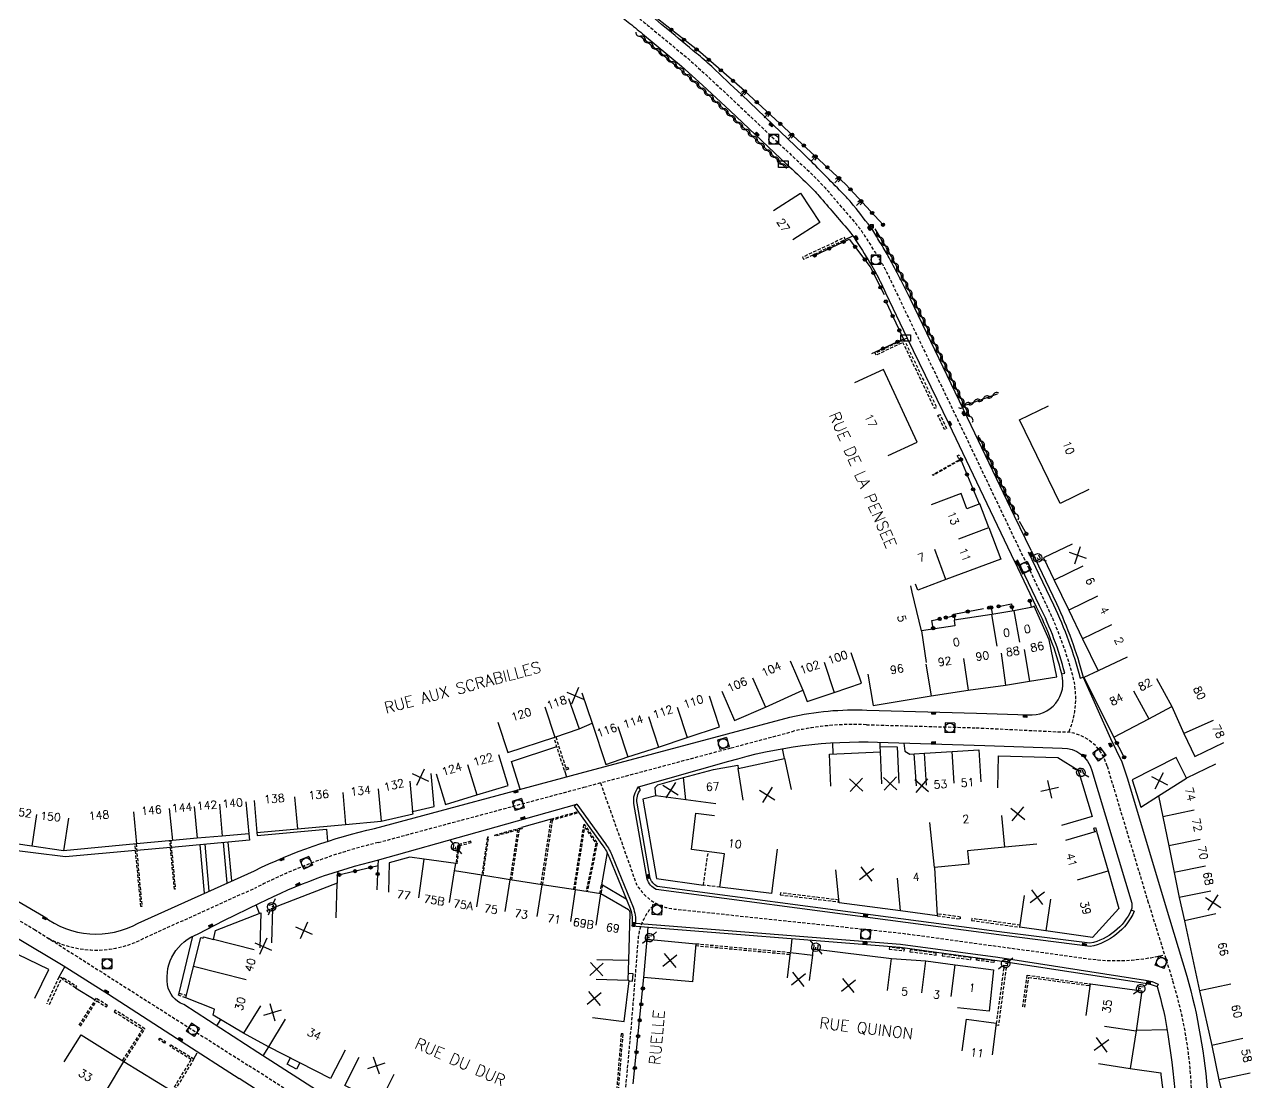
# Model space of a CAD drawing. Header units: millimetres. Extents: x 157000 to 158001, y 120999 to 122000.
# Drawn here: x 157153.2 to 157346.7, y 121385.8 to 121550.9 of the extents above; entities that cross this region are included whole.
import ezdxf
from ezdxf.enums import TextEntityAlignment as Align

# ---------------------------------------------------------------- set-up
doc = ezdxf.new("R2010")
doc.units = ezdxf.units.MM
doc.linetypes.add('DASHED', pattern=[0.75, 0.5, -0.25])
doc.layers.get('0').update_dxf_attribs({"linetype": 'CONTINUOUS'})
for name, color, linetype in [('W0001', 6, 'DASHED'), ('W0008', 7, 'CONTINUOUS'), ('W0017', 7, 'CONTINUOUS'), ('W0100', 7, 'CONTINUOUS'), ('W0112', 1, 'DASHED'), ('W0211', 2, 'CONTINUOUS'), ('W0310', 3, 'CONTINUOUS'), ('W0322', 7, 'CONTINUOUS'), ('W0330', 7, 'CONTINUOUS'), ('W0334', 7, 'CONTINUOUS'), ('W0400', 7, 'CONTINUOUS'), ('W0420', 7, 'CONTINUOUS'), ('W0471', 7, 'CONTINUOUS'), ('W0989', 7, 'CONTINUOUS'), ('W0991', 7, 'CONTINUOUS'), ('W1102', 7, 'CONTINUOUS'), ('W1471', 7, 'CONTINUOUS')]:
    doc.layers.add(name, color=color, linetype=linetype)
doc.styles.get("Standard").update_dxf_attribs({"font": 'romans.shx', "width": 0.85})

# ---------------------------------------------------------------- blocks, each defined once
blk = doc.blocks.new('t991o')
at = {"color": 0, "linetype": 'Continuous'}
for p, q in [((-1, 1), (1, -1)), ((-1, -1), (1, 1))]:
    blk.add_line(p, q, dxfattribs=at)
blk = doc.blocks.new('t322o')
at = {"color": 0, "linetype": 'Continuous'}
for radius in [0.25, 0.15]:
    blk.add_circle((0, 0), radius, dxfattribs=at)
blk = doc.blocks.new('T420')
for p, q in [((0.75, 0.75), (-0.75, 0.75)), ((-0.75, 0.75), (-0.75, -0.75)), ((0.75, 0.75), (0.75, -0.75)), ((0.75, -0.75), (-0.75, -0.75))]:
    blk.add_line(p, q)
blk.add_ellipse((0, 0), major_axis=(-0.53, 0.53), ratio=1, start_param=3.926991, end_param=10.210176)
blk = doc.blocks.new('T400')
for p, q in [((-0.15, 0.3), (0.15, 0.3)), ((-0.15, -0.25), (-0.15, 0.3)), ((-0.15, 0.15), (0.15, 0.15)), ((-0.15, 0), (0.15, 0)), ((0.15, 0.3), (0.15, -0.25)), ((-0.15, -0.15), (0.15, -0.15)), ((-0.15, -0.25), (-0.15, -0.3)), ((-0.15, -0.3), (0.15, -0.3)), ((0.15, -0.3), (0.15, -0.25))]:
    blk.add_line(p, q)
blk = doc.blocks.new('T471')
for p, q in [((-0.333334, 0.333334), (-0.333334, -0.333334)), ((-0.333334, 0.333334), (0.333334, 0.333334)), ((-0.333334, 0), (0, 0)), ((0.500001, 0.500001), (1.000002, 1.000002)), ((-0.500001, -0.500001), (-1.000002, -1.000002)), ((-0.333334, -0.333334), (0.333334, -0.333334))]:
    blk.add_line(p, q)
blk.add_ellipse((0, 0), major_axis=(0.471405, 0.471405), ratio=1, start_param=5.4977871438, end_param=11.780972451)
blk = doc.blocks.new('t330o')
at = {"color": 0, "linetype": 'Continuous'}
for p, q in [((0.25, -0.25), (-0.25, 0.25)), ((-0.25, -0.25), (0.25, 0.25)), ((-0.25, 0.25), (-0.25, -0.25)), ((0.25, 0.25), (-0.25, 0.25)), ((0.25, -0.25), (0.25, 0.25)), ((-0.25, -0.25), (0.25, -0.25)), ((-0.25, -0.25), (-0.25, -0.25))]:
    blk.add_line(p, q, dxfattribs=at)
blk = doc.blocks.new('t211o')
at = {"color": 0, "linetype": 'Continuous'}
for p, q in [((-0.29, 0.5), (-0.29, 0)), ((0, 1), (0, 0)), ((0.29, 0.5), (0.29, 0))]:
    blk.add_line(p, q, dxfattribs=at)
blk = doc.blocks.new('t310o')
at = {"color": 0, "linetype": 'Continuous'}
for centre, start, end in [((-0.5, 0.38), 216.8699, 323.1304), ((0.5, -0.37), 36.8699, 143.1303)]:
    blk.add_arc(centre, 0.625, start, end, dxfattribs=at)
blk = doc.blocks.new('T1471')
at = {"color": 0, "linetype": 'Continuous', "flags": 128}
blk.add_lwpolyline([(-0.75, -0.5), (-0.75, 0.5), (0.75, 0.5), (0.75, -0.5), (-0.75, -0.5)], dxfattribs=at)

msp = doc.modelspace()

# ---------------------------------------------------------------- linework, layer by layer
at = {"layer": 'W0001', "flags": 128}
for points in [[(157225.96, 121568.31), (157235.23, 121561.97, -0.005991), (157239.8, 121558.94, -0.009899), (157242.55, 121556.98, -0.000237), (157245.79, 121554.58, -0.000478), (157247.39, 121553.39, -0.008247), (157248.44, 121552.58, -0.00359), (157250.74, 121550.72), (157256.85, 121545.67), (157260.17, 121542.66), (157264.49, 121538.62), (157273.31, 121530.27, -0.010703), (157276.7, 121527.1, -0.02), (157278.48, 121525.21, -0.003194), (157283.1, 121519.83, -0.020569), (157283.85, 121518.87, -0.014087), (157284.48, 121517.93, -0.003274), (157286.88, 121514.1, -0.020148), (157287.74, 121512.56, -0.010709), (157289.1, 121509.75), (157292.49, 121502.65), (157298.97, 121489.26), (157309.23, 121467.77)], [(157309.26, 121467.79), (157312.85, 121460.27, -0.045818), (157316.9, 121449.3, -0.167946), (157316.28, 121440.43)], [(157243.17, 121432.54), (157248.82, 121416.64, 0.236923), (157254.75, 121412.83), (157290.27, 121409.06), (157319.36, 121405.07, 0.094671), (157331.29, 121405.69, -7.907916)], [(157245.03, 121360.35), (157247.2, 121385.6), (157248.06, 121395.14), (157249.1, 121408.16, -0.187739), (157251.8, 121413.75, -0.267474)]]:
    msp.add_lwpolyline(points, format="xyb", dxfattribs=at)
at = {"layer": 'W0001'}
for points in [[(157000, 121450.74, 0.011147), (157003.78, 121453.68), (157008.44, 121457.56), (157017.23, 121465.67), (157024.13, 121471.96, -0.089606), (157032.48, 121476.56, -0.124245), (157046.73, 121477.19, -0.097939), (157054.94, 121473.63), (157065.36, 121465.13), (157070.83, 121460.86), (157078.72, 121454.93), (157097.52, 121443.27), (157131.88, 121423.06), (157143.46, 121416.25), (157154.76, 121409.65), (157188.19, 121388.4)], [(157189.5, 121416.25, -0.057679), (157208.44, 121423.22), (157240.59, 121431.86), (157263.59, 121438.01), (157273.31, 121440.59, -0.0676), (157284.72, 121441.62), (157301.85, 121441.14), (157315.33, 121440.48, -0.345454), (157322.32, 121435.13), (157328.64, 121414.18), (157332.53, 121401.73, -0.070403), (157335.55, 121383.35), (157336.32, 121370.28), (157337.79, 121343.16), (157338.74, 121326.08), (157339.91, 121306.82, -0.059149), (157339.5, 121302.27, -0.081468), (157336.71, 121295.08), (157326.72, 121279.65), (157321.67, 121272.02)], [(157156.94, 121408.26, 0.252089), (157172.09, 121408.39), (157189.5, 121416.25)], [(157285.29, 121285.4), (157257.16, 121352.07, 0.221223), (157252.44, 121357.1), (157209.89, 121375.79, -0.03646), (157198.77, 121381.6), (157188.19, 121388.4)]]:
    msp.add_lwpolyline(points, format="xyb", dxfattribs=at)
at = {"layer": 'W0008', "flags": 128}
for points in [[(157222.77, 121569.39), (157222.37, 121568.89), (157234.38, 121560.69, -0.006012), (157238.93, 121557.67, -0.009899), (157241.63, 121555.75, -0.000237), (157244.87, 121553.34, -0.000478), (157246.47, 121552.15, -0.008247), (157247.48, 121551.37, -0.003588), (157249.76, 121549.53), (157255.84, 121544.5), (157259.12, 121541.53), (157263.44, 121537.5), (157272.27, 121529.14, -0.01075), (157275.62, 121526, -0.02), (157277.31, 121524.2, -0.003194), (157281.92, 121518.84, -0.020569), (157282.6, 121517.97, -0.014087), (157283.18, 121517.1, -0.003274), (157285.57, 121513.29, -0.020148), (157286.37, 121511.86, -0.010755), (157287.71, 121509.09), (157291.1, 121501.98), (157297.59, 121488.59), (157307.84, 121467.11)], [(157310.43, 121468.85), (157307.85, 121474.21), (157300.49, 121489.57), (157291.59, 121508.11), (157291.19, 121508.94, 0.009225), (157289.96, 121511.39, 0.007047), (157288.26, 121514.54, 0.0056), (157287, 121516.72, 0.0056), (157285.7, 121518.87, 0.010809), (157282.71, 121522.72, 0.023168), (157281.2, 121524.42, 0.00112), (157275.78, 121529.92, 0.00727), (157274.93, 121530.75, 0.005309), (157274.82, 121530.86, -0.006226), (157274.72, 121530.95), (157270.16, 121535.33), (157265.18, 121540.03, 0.006349), (157260.55, 121544.41, 0.012879), (157258.18, 121546.48, 0.000705), (157253.7, 121550.19, 0.000815), (157249.81, 121553.39, 0.011211)]]:
    msp.add_lwpolyline(points, format="xyb", dxfattribs=at)
at = {"layer": 'W0008'}
for points in [[(157000, 121454.03), (157000.32, 121454.23), (157002.23, 121455.64), (157006.79, 121459.44), (157015.54, 121467.51), (157022.5, 121473.85, -0.090581), (157031.73, 121478.94, -0.124689), (157047.24, 121479.64, -0.09909), (157056.44, 121475.63), (157066.92, 121467.08), (157072.35, 121462.85), (157080.14, 121457), (157098.81, 121445.41), (157133.15, 121425.22), (157144.72, 121418.4), (157156.15, 121411.73, 0.300278), (157170.96, 121410.63), (157189.11, 121418.82)], [(157000, 121447.98), (157010.24, 121455.9), (157013.68, 121458.92), (157025.5, 121469.7, -0.164663), (157036.42, 121474.84, -0.045683), (157044.23, 121475.02, -0.125086), (157052.59, 121472.28), (157063.96, 121463.06), (157070.22, 121458.17), (157077.48, 121452.74), (157096.47, 121440.97), (157123, 121425.36), (157142.66, 121413.8), (157151.87, 121408.43), (157159.25, 121404.02), (157166.3, 121399.52), (157177.81, 121392.09), (157186.72, 121386.36)], [(157189.11, 121418.82, -0.057547), (157207.89, 121425.42), (157240.01, 121434.05), (157263.01, 121440.2), (157272.76, 121442.8, -0.06772), (157284.8, 121443.89), (157301.92, 121443.41), (157310, 121443.15, 0.521502), (157315.24, 121449.55), (157315.7, 121449.69, 0.055454), (157311.76, 121460.19), (157308.34, 121467.35)], [(157309.98, 121468.64), (157313.94, 121460.35, -0.047448), (157318.11, 121448.91), (157318.57, 121449.04), (157322.86, 121439.45), (157324.62, 121435.83), (157325.52, 121433.17), (157331.4, 121413.55), (157334.79, 121402.37, -0.049536), (157338.04, 121383.58), (157339.13, 121365.49), (157340.34, 121342.39), (157340.09, 121342.3)], [(157189.89, 121413.74, -0.058662), (157208.34, 121420.45), (157239.5, 121429.21), (157243.98, 121423, -0.051037), (157245.01, 121421.13), (157248.26, 121413.11, -0.108924), (157248.64, 121410.64), (157290.04, 121407.36), (157305.23, 121405.3), (157328.33, 121401.73), (157329.35, 121401.53), (157330.28, 121401.09), (157330.13, 121400.72, -0.036311), (157331.82, 121393.23, -0.031667), (157333.82, 121370.14), (157335.3, 121343.02), (157336.24, 121325.94), (157337.41, 121306.71, -0.05858), (157337.05, 121302.79, -0.080864), (157334.58, 121296.39), (157324.63, 121281.02), (157319.63, 121273.39)], [(157189.67, 121390.43), (157178.07, 121397.92, -0.275013), (157175.55, 121400.99, -0.360384), (157180.34, 121408.95), (157184.34, 121411.04), (157189.89, 121413.74)], [(157287.42, 121286.27), (157274.82, 121316.3), (157259.51, 121352.95, 0.217631), (157253.41, 121359.4), (157210.89, 121378.08, -0.036415), (157200.1, 121383.71), (157189.67, 121390.43)], [(157283.17, 121284.51), (157270.4, 121314.41), (157265.71, 121325.42, -0.033383), (157258.56, 121345.99), (157258.08, 121345.84), (157256.28, 121350.14, 0.115388), (157250.97, 121355.04), (157209.42, 121373.27, -0.039853), (157196.02, 121380.4), (157186.72, 121386.36)]]:
    msp.add_lwpolyline(points, format="xyb", dxfattribs=at)
msp.add_lwpolyline([(157326.57, 121412.48, -0.242786), (157319.66, 121406.97), (157306.2, 121408.69), (157288.06, 121411.08), (157251.87, 121415.89, -0.199707), (157250.45, 121417.51), (157248.4, 121429.29, -0.214167), (157249.13, 121431.9), (157263.23, 121435.9, -0.08326), (157286.47, 121438.88), (157303.21, 121438.38), (157315.31, 121437.98, -0.351254), (157319.91, 121434.46), (157326.16, 121413.75, -0.105291), (157326.1, 121412.7)], format="xyb", close=True, dxfattribs=at)
at = {"layer": 'W0017'}
for p, q in [((157281.41, 121517.4), (157282.6, 121517.97)), ((157291.1, 121501.98), (157290.58, 121501.81))]:
    msp.add_line(p, q, dxfattribs=at)
at = {"layer": 'W0100', "flags": 128}
for points in [[(157270.23, 121521.93), (157274.43, 121524.66), (157277.42, 121520.05), (157273.22, 121517.33)], [(157288.13, 121483.65), (157292.67, 121485.76), (157287.41, 121497.1), (157282.87, 121495)], [(157319.47, 121478.36), (157314.97, 121476.18), (157308.65, 121489.23), (157313.15, 121491.41)], [(157303.84, 121472.42), (157302.46, 121476.12), (157300.4, 121475.35), (157299.51, 121477.72), (157294.83, 121475.97)], [(157303.85, 121472.43), (157305.72, 121467.45), (157297.15, 121464.3), (157292.77, 121462.66), (157292.41, 121463.59)], [(157310.94, 121460.02), (157307.73, 121459.43), (157304.32, 121458.84), (157298.41, 121457.95), (157298.54, 121457.06), (157293.3, 121456.26), (157291.87, 121462.34), (157291.64, 121463.32)], [(157190.12, 121412.22), (157189.95, 121406.79)], [(157154.84, 121398.89), (157157, 121403.4), (157147.39, 121408.01), (157145.22, 121403.5)]]:
    msp.add_lwpolyline(points, dxfattribs=at)
at = {"layer": 'W0100'}
for points in [[(157316.88, 121469.83), (157312.38, 121467.66), (157314.04, 121464.21), (157316.32, 121459.53), (157318.49, 121455.05), (157320.92, 121450.01), (157318.68, 121449.01), (157323.39, 121439.7), (157328.82, 121442.52), (157332.43, 121444.46), (157334.28, 121440.26), (157336.04, 121436.67), (157340.53, 121438.86)], [(157284.96, 121449.54), (157285.79, 121444.61), (157294.84, 121446.14), (157300.62, 121447), (157306.47, 121447.82), (157310.19, 121448.43), (157314.47, 121449.08), (157313.25, 121454.9), (157310.91, 121460.14), (157310.44, 121459.93)], [(157262.11, 121446.84), (157264.11, 121442.26), (157268.93, 121444.37), (157274.81, 121447.04), (157275.45, 121445.24), (157279.7, 121446.66), (157283.95, 121448.12), (157282.33, 121452.85)], [(157227.12, 121442.03), (157228.68, 121437.27), (157236.03, 121439.68), (157239.83, 121441), (157241.9, 121441.85), (157243.99, 121435.42), (157247.47, 121436.58), (157252.22, 121438.13), (157256.73, 121439.63), (157261.79, 121441.31), (157260.21, 121446.06)], [(157279.15, 121432.04), (157278.94, 121437.04), (157286.92, 121437.37), (157286.85, 121438.23), (157289.52, 121438.15), (157289.76, 121432.49)], [(157217.5, 121433.94), (157218.96, 121429.16), (157223.86, 121430.65), (157228.74, 121432.14), (157227.29, 121436.92)], [(157261.22, 121429.26), (157256.49, 121429.88), (157251.81, 121430.51), (157251.72, 121431.81), (157252.13, 121432.23), (157256.14, 121433.37), (157260.82, 121434.64), (157264.65, 121435.3), (157264.71, 121434.77), (157271.9, 121436.36), (157272.98, 121431.48)], [(157292.56, 121432.07), (157292.2, 121437.05), (157293.77, 121437.17), (157298.1, 121437.46), (157302.3, 121437.71), (157302.59, 121432.71)], [(157305.23, 121431.76), (157305.37, 121436.76), (157314.64, 121436.51), (157317.82, 121434.5), (157319.97, 121427.29), (157315.18, 121425.87)], [(157339.23, 121435.48), (157334.74, 121433.28), (157333.1, 121436.5), (157326.23, 121433.02), (157327.61, 121428.75), (157330.35, 121430.49), (157331.02, 121427.25), (157331.96, 121422.68), (157332.81, 121418.53), (157333.6, 121414.63), (157334.39, 121411.01), (157336.73, 121400.05), (157338.66, 121391.53), (157339.79, 121386.18), (157341.55, 121378.83), (157343.02, 121377.91), (157346.71, 121378.79)], [(157189.07, 121429.78), (157189.52, 121424.8), (157195.86, 121425.38), (157203.37, 121426.06), (157208.94, 121426.57), (157213.9, 121427.69), (157213.81, 121428.09), (157217.19, 121428.85), (157216.72, 121433.98)], [(157187.76, 121429.57), (157188.22, 121424.59), (157184.1, 121424.21), (157180.19, 121423.88), (157176.3, 121423.54), (157170.69, 121423.02), (157159.32, 121421.92), (157154.36, 121422.64), (157149.69, 121423.34), (157150.43, 121428.29)], [(157270.76, 121422.2), (157269.91, 121415.25), (157261.83, 121416.23), (157262.55, 121421.47), (157257.37, 121422.15), (157258.07, 121427.78), (157260.99, 121427.42)], [(157315.87, 121423.6), (157320.66, 121425.01), (157322.47, 121418.81), (157324.15, 121412.91), (157320.06, 121408.4), (157312.77, 121409.44), (157308.7, 121410.01), (157309.39, 121414.96)], [(157311.33, 121422.97), (157306.35, 121422.48), (157300.49, 121421.9), (157300.7, 121419.84), (157295.33, 121419.32), (157295.79, 121411.78), (157290.06, 121412.54), (157280.46, 121413.82), (157279.95, 121418.93)], [(157241.91, 121395.88), (157246.88, 121395.26), (157247.68, 121401.64), (157247.5, 121401.7), (157247.61, 121404.82), (157247.81, 121412.17), (157247.75, 121412.48), (157247.53, 121412.68), (157243.23, 121415.23), (157239.28, 121415.84), (157234.06, 121416.62), (157229.08, 121417.38), (157224.65, 121418.11), (157220.35, 121418.78), (157220.6, 121419.92), (157215.62, 121420.6), (157213.37, 121420.91), (157210.19, 121420.04), (157210.05, 121415.49)], [(157201.88, 121411.44), (157202.05, 121416.87), (157191.96, 121412.96), (157191.79, 121407.53)], [(157191.34, 121391.32), (157187.43, 121393.44), (157182.68, 121396.27), (157182.88, 121397.18), (157178.41, 121398.97), (157179.59, 121403.88), (157180.74, 121408.36), (157181.11, 121408.27), (157181.17, 121408.47), (157182.73, 121408.08), (157183.03, 121409.49), (157190.12, 121412.22)], [(157272.38, 121402.09), (157272.88, 121406.05), (157276.34, 121405.61), (157276.42, 121406.62), (157288.62, 121405.09), (157294, 121404.72), (157298.6, 121404.13), (157304.59, 121403.36), (157303.9, 121396.87), (157298.93, 121397.41)], [(157319.03, 121396.19), (157319.71, 121401.14), (157327.75, 121400.05), (157326.85, 121393.83), (157325.93, 121387.94), (157330.73, 121387.26), (157330.7, 121386.96), (157331.5, 121380.92), (157332.82, 121375.08), (157333.03, 121369.52), (157333.34, 121361.17), (157333.58, 121356.47), (157333.81, 121352.22), (157334.05, 121347.93), (157334.27, 121343.67), (157334.5, 121339.46), (157334.74, 121335.22), (157334.93, 121331.02), (157335.16, 121326.77), (157330.17, 121326.49)], [(157299.68, 121390.68), (157300.35, 121395.64), (157305.01, 121395.01), (157304.34, 121390.06)], [(157159.41, 121388.95), (157162.05, 121393.19), (157168.72, 121389.04), (157176.35, 121384.31), (157182.42, 121380.54), (157179.78, 121376.29)], [(157203.3, 121390.8), (157201.02, 121386.36), (157191.34, 121391.32)], [(157220.15, 121382.43), (157217.94, 121377.95), (157208.68, 121382.53), (157203.25, 121385.25), (157205.49, 121389.72)]]:
    msp.add_lwpolyline(points, dxfattribs=at)
msp.add_lwpolyline([(157257.56, 121401.46), (157249.97, 121402.16), (157250.49, 121408.12), (157258.08, 121407.42)], close=True, dxfattribs=at)
at = {"layer": 'W0112', "flags": 128}
for points in [[(157274.74, 121514.62), (157274.89, 121514.31), (157281.41, 121517.4), (157281.27, 121517.7)], [(157286.23, 121499.33), (157286.07, 121499.65), (157290.58, 121501.81), (157295.69, 121491.15), (157295.37, 121491), (157290.42, 121501.34)], [(157295.89, 121489.92), (157296.21, 121490.07), (157297.25, 121487.9), (157296.93, 121487.74)], [(157299.67, 121483.27), (157299.74, 121483.15), (157299.48, 121483.01), (157295.12, 121480.55), (157295.06, 121480.67), (157299.42, 121483.12)], [(157298.9, 121483.64), (157299.22, 121483.79), (157299.51, 121483.17), (157299.18, 121483.03)]]:
    msp.add_lwpolyline(points, close=True, dxfattribs=at)
at = {"layer": 'W0112'}
for points in [[(157236.18, 121439.73), (157237.76, 121434.85), (157238.07, 121434.97), (157238.17, 121434.68), (157237.57, 121434.46), (157235.89, 121439.64)], [(157233.89, 121416.65), (157235.47, 121426.87), (157239.41, 121427.99), (157239.47, 121427.8), (157235.65, 121426.71), (157234.09, 121416.62)], [(157229.09, 121417.38), (157230.28, 121425.19), (157226.72, 121424.2), (157226.66, 121424.39), (157230.86, 121425.56), (157230.92, 121425.37), (157230.46, 121425.24), (157229.26, 121417.36)], [(157239.01, 121415.88), (157240.6, 121426.11), (157242.67, 121423.1), (157241.12, 121415.56)], [(157239.2, 121415.85), (157240.72, 121425.59), (157242.46, 121423.05), (157240.93, 121415.59)], [(157320.38, 121424.92), (157320.23, 121425.46), (157320.52, 121425.54), (157320.66, 121425.01)], [(157170.63, 121423.02), (157171.54, 121413.24), (157171.39, 121413.23), (157170.44, 121423)], [(157176.04, 121423.52), (157176.75, 121415.91), (157176.62, 121415.91), (157175.91, 121423.51)], [(157220.8, 121419.9), (157221.1, 121422.71), (157223, 121423.23), (157222.95, 121423.42), (157220.92, 121422.87), (157220.6, 121419.92)], [(157224.85, 121418.08), (157225.7, 121424.03), (157225.51, 121424.07), (157224.65, 121418.11)], [(157261.83, 121416.23), (157259.25, 121416.56), (157260.02, 121421.8)], [(157243.06, 121415.26), (157243.33, 121416.62), (157243.51, 121416.6), (157243.23, 121415.23)], [(157280.41, 121414.24), (157271.28, 121415.35), (157271.25, 121415.06), (157280.45, 121413.94)], [(157191.95, 121412.64), (157191.22, 121412.36), (157191.11, 121412.64), (157191.96, 121412.96)], [(157295.79, 121411.78), (157299.39, 121411.28), (157299.43, 121411.58), (157295.78, 121412.08)], [(157308.74, 121410.3), (157301.19, 121411.34), (157301.15, 121411.04), (157308.7, 121410.01)], [(157258.05, 121407.12), (157272.84, 121405.75)], [(157258.08, 121407.42), (157272.88, 121406.05)], [(157157.11, 121397.91), (157159.02, 121402.07), (157158.58, 121402.2), (157156.67, 121398.05)], [(157309.15, 121397.54), (157309.82, 121402.5), (157319.71, 121401.14)], [(157309.44, 121397.49), (157310.08, 121402.16), (157319.67, 121400.85)], [(157178.41, 121398.97), (157177.26, 121399.36), (157177.37, 121399.7), (157178.52, 121399.31)], [(157161.95, 121394.53), (157164.48, 121398.48), (157166.03, 121397.53), (157166.19, 121397.78), (157164.38, 121398.89), (157161.7, 121394.7)], [(157168.76, 121389.01), (157172.02, 121394.14), (157167.38, 121397.05), (157167.22, 121396.8), (157171.61, 121394.05), (157168.5, 121389.17)], [(157176.23, 121384.38), (157179.26, 121389.31), (157175.9, 121391.39), (157176.06, 121391.64), (157179.67, 121389.41), (157176.48, 121384.23)], [(157245.16, 121374.05), (157246.71, 121393.33), (157246.41, 121393.35), (157244.86, 121374.08)]]:
    msp.add_lwpolyline(points, dxfattribs=at)
for points in [[(157288.27, 121406.58), (157290.64, 121406.28), (157290.68, 121406.57), (157288.31, 121406.88)], [(157295.64, 121405.94), (157291.56, 121406.47), (157291.52, 121406.17), (157295.6, 121405.65)], [(157296.54, 121405.52), (157301.02, 121404.94), (157301.06, 121405.23), (157296.58, 121405.81)], [(157304.61, 121404.49), (157301.89, 121404.82), (157301.92, 121405.12), (157304.65, 121404.79)], [(157159.32, 121402.06), (157161.35, 121400.79), (157161.19, 121400.53), (157159.15, 121401.8)], [(157175.06, 121391.9), (157174.2, 121392.42), (157174.35, 121392.68), (157175.21, 121392.16)]]:
    msp.add_lwpolyline(points, close=True, dxfattribs=at)
at = {"layer": 'W0112', "flags": 128}
msp.add_lwpolyline([(157305.01, 121395.01), (157305.06, 121395), (157306.27, 121404.02), (157306.59, 121403.98), (157305.33, 121394.65), (157304.96, 121394.7)], dxfattribs=at)
at = {"layer": 'W0211', "flags": 128}
msp.add_lwpolyline([(157287.31, 121519.71), (157281.52, 121526), (157265.69, 121540.61)], dxfattribs=at)
at = {"layer": 'W0310', "flags": 128}
for points in [[(157249.45, 121549.15), (157255.52, 121544.13), (157258.79, 121541.17), (157263.1, 121537.14), (157271.93, 121528.78)], [(157300.03, 121491.51), (157300.45, 121491.65), (157305.17, 121493.3)], [(157308.02, 121474.55), (157302.4, 121486.49)]]:
    msp.add_lwpolyline(points, dxfattribs=at)
msp.add_lwpolyline([(157300.87, 121489.76), (157291.96, 121508.29), (157291.57, 121509.12, 0.009225), (157290.33, 121511.59, 0.007047), (157288.62, 121514.75, 0.0056), (157287.36, 121516.94, 0.0056), (157286.06, 121519.09, 0.0056)], format="xyb", dxfattribs=at)
at = {"layer": 'W0322', "flags": 128}
for points in [[(157287.31, 121519.71), (157281.52, 121526), (157265.69, 121540.61), (157258.78, 121546.62), (157243.23, 121558.83), (157231.45, 121567.31), (157232.17, 121568)], [(157276.63, 121514.91), (157282.04, 121517.46), (157285.33, 121513.16), (157287.49, 121508.79)], [(157287.75, 121507.73), (157290.5, 121501.85), (157290.05, 121501.65), (157285.51, 121499.55)], [(157299.48, 121483.01), (157302.31, 121476.1)], [(157309.7, 121471.42), (157308.64, 121473.35)], [(157298.39, 121458.61), (157298.36, 121458.87), (157302.99, 121459.76)], [(157303.89, 121459.9), (157304.21, 121459.94), (157304.35, 121458.95)], [(157304.21, 121459.94), (157304.54, 121459.98)], [(157305.37, 121460.1), (157307.36, 121460.48), (157307.56, 121459.4)], [(157310.25, 121460.98), (157310.44, 121459.97)], [(157295.16, 121456.69), (157294.92, 121457.89), (157296.19, 121458.15)], [(157297.13, 121458.35), (157298.39, 121458.61), (157298.53, 121457.96)]]:
    msp.add_lwpolyline(points, dxfattribs=at)
at = {"layer": 'W0322'}
for points in [[(157324.97, 121436.53), (157323.39, 121439.7)], [(157208.31, 121415.82), (157208.43, 121419.6), (157202.07, 121418.09), (157202.05, 121416.87)], [(157248.3, 121385.51), (157249.97, 121402.16)]]:
    msp.add_lwpolyline(points, dxfattribs=at)
at = {"layer": 'W0334'}
for points in [[(157315.24, 121449.55, 0.053103), (157311.31, 121459.97), (157307.89, 121467.13)], [(157310.43, 121468.85), (157314.39, 121460.56, -0.045502), (157318.57, 121449.04)], [(157326.1, 121412.7, -0.240452), (157319.64, 121407.48), (157306.27, 121409.19), (157288.12, 121411.58), (157252.02, 121416.37, -0.186805), (157250.94, 121417.64), (157248.89, 121429.37, -0.199836), (157249.42, 121431.47), (157249.13, 121431.9)], [(157239.5, 121429.21), (157239.09, 121428.92), (157243.57, 121422.71, -0.050818), (157244.55, 121420.93), (157247.8, 121412.92, -0.132441), (157248.08, 121410.19), (157289.99, 121406.86), (157305.16, 121404.81), (157328.24, 121401.23), (157329.19, 121401.06), (157330.13, 121400.72, -0.037867)]]:
    msp.add_lwpolyline(points, format="xyb", dxfattribs=at)
for points in [[(157230.62, 121431.53), (157229.28, 121435.88), (157236.35, 121438.21)], [(157279.4, 121438.8), (157279.47, 121437.06)], [(157286.85, 121438.23), (157286.85, 121438.87)], [(157290.57, 121438.76), (157290.7, 121437.5), (157291.49, 121437.01), (157292.2, 121437.05)], [(157271.9, 121436.36), (157271.63, 121437.89)], [(157237.57, 121434.46), (157237.85, 121433.47)], [(157251.81, 121430.51), (157249.77, 121430.01), (157251.95, 121417.6), (157259.25, 121416.56)], [(157235.47, 121426.87), (157230.86, 121425.56)], [(157188.22, 121424.59), (157188.37, 121423.57), (157176.14, 121422.46)], [(157189.52, 121424.8), (157189.56, 121424.31), (157200.37, 121425.29), (157200.56, 121423.42)], [(157170.55, 121421.95), (157159.61, 121420.96), (157149.53, 121422.24), (157149.69, 121423.34)], [(157176.01, 121422.45), (157170.73, 121421.97)], [(157244.2, 121421.68), (157243.33, 121416.62)], [(157202.07, 121418.09), (157202.24, 121418.76)], [(157208.43, 121419.6), (157208.48, 121420.49)], [(157243.51, 121416.6), (157247.2, 121414.4)], [(157189.9, 121412.13), (157189.37, 121413.48)], [(157250.49, 121408.12), (157250.6, 121409.99)], [(157177.35, 121399.7), (157179.51, 121408.6)], [(157272.91, 121406.14), (157273.12, 121408.2)], [(157159.51, 121403.86), (157158.58, 121402.2)], [(157247.68, 121401.64), (157248.2, 121401.58), (157248.27, 121402.72), (157247.54, 121402.75)], [(157161.19, 121400.53), (157164.24, 121398.66)], [(157183.83, 121395.58), (157183.21, 121394.6)], [(157331.7, 121393.98), (157326.86, 121393.87)], [(157179.67, 121389.41), (157180.19, 121390.36)], [(157190.51, 121389.88), (157191.38, 121391.3)], [(157196.2, 121388.83), (157195.67, 121387.8), (157194.23, 121388.61), (157194.73, 121389.58)]]:
    msp.add_lwpolyline(points, dxfattribs=at)
at = {"layer": 'W0334', "flags": 128}
for points in [[(157181.33, 121415.31), (157180.65, 121422.87)], [(157182.06, 121415.64), (157181.4, 121422.94)], [(157184.86, 121416.9), (157184.29, 121423.2)], [(157185.59, 121417.23), (157185.04, 121423.27)]]:
    msp.add_lwpolyline(points, dxfattribs=at)
at = {"layer": 'W1102'}
for p, q in [((157299.17, 121470.66), (157303.85, 121472.43)), ((157297.15, 121464.3), (157295.41, 121468.99)), ((157318.55, 121466.37), (157314.04, 121464.21)), ((157320.81, 121461.72), (157316.32, 121459.53)), ((157307.73, 121459.43), (157308.61, 121454.51)), ((157305.12, 121453.9), (157304.32, 121458.84)), ((157293.3, 121456.26), (157294.05, 121451.32)), ((157322.99, 121457.24), (157318.49, 121455.05)), ((157272.8, 121451.62), (157274.81, 121447.04)), ((157299.88, 121451.95), (157300.62, 121447)), ((157305.78, 121452.77), (157306.47, 121447.82)), ((157309.37, 121453.36), (157310.19, 121448.43)), ((157325.43, 121452.18), (157320.92, 121450.01)), ((157278.11, 121451.4), (157279.7, 121446.66)), ((157294.01, 121451.07), (157294.84, 121446.14)), ((157266.92, 121448.95), (157268.93, 121444.37)), ((157330.05, 121448.86), (157332.43, 121444.46)), ((157240.26, 121446.58), (157241.9, 121441.85)), ((157326.45, 121446.92), (157328.82, 121442.52)), ((157234.47, 121444.43), (157236.03, 121439.68)), ((157238.18, 121445.73), (157239.83, 121441)), ((157255.15, 121444.38), (157256.73, 121439.63)), ((157250.67, 121442.88), (157252.22, 121438.13)), ((157338.86, 121442.28), (157334.28, 121440.26)), ((157245.89, 121441.33), (157247.47, 121436.58)), ((157287.13, 121432.38), (157286.92, 121437.37)), ((157294.12, 121432.18), (157293.77, 121437.17)), ((157298.44, 121432.47), (157298.1, 121437.46)), ((157222.4, 121435.43), (157223.86, 121430.65)), ((157265.48, 121429.82), (157264.71, 121434.77)), ((157213.37, 121432.8), (157213.81, 121428.09)), ((157195.4, 121430.36), (157195.86, 121425.38)), ((157202.92, 121431.04), (157203.37, 121426.06)), ((157208.47, 121431.59), (157208.94, 121426.57)), ((157175.82, 121428.52), (157176.3, 121423.54)), ((157179.73, 121428.86), (157180.19, 121423.88)), ((157183.67, 121429.19), (157184.1, 121424.21)), ((157155.1, 121427.59), (157154.36, 121422.64)), ((157160.06, 121427.01), (157159.32, 121421.92)), ((157170.23, 121428), (157170.69, 121423.02)), ((157335.91, 121428.27), (157331.02, 121427.25)), ((157336.85, 121423.68), (157331.96, 121422.68)), ((157214.8, 121414.59), (157215.62, 121420.6)), ((157219.57, 121413.84), (157220.35, 121418.78)), ((157317.68, 121417.41), (157322.47, 121418.81)), ((157337.71, 121419.54), (157332.81, 121418.53)), ((157223.88, 121413.17), (157224.65, 121418.11)), ((157228.27, 121412.45), (157229.08, 121417.38)), ((157233.31, 121411.68), (157234.06, 121416.62)), ((157238.54, 121410.9), (157239.28, 121415.84)), ((157242.49, 121410.29), (157243.23, 121415.23)), ((157338.51, 121415.62), (157333.6, 121414.63)), ((157313.47, 121414.39), (157312.77, 121409.44)), ((157339.28, 121412.07), (157334.39, 121411.01)), ((157189.06, 121406.45), (157182.73, 121408.08)), ((157275.84, 121401.65), (157276.34, 121405.61)), ((157187.85, 121401.76), (157179.59, 121403.88)), ((157242.61, 121404.95), (157247.61, 121404.82)), ((157288, 121400.13), (157288.62, 121405.09)), ((157293.37, 121399.75), (157294, 121404.72)), ((157297.96, 121399.17), (157298.6, 121404.13)), ((157242.5, 121401.88), (157247.5, 121401.7)), ((157341.62, 121401.09), (157336.73, 121400.05)), ((157190.05, 121397.71), (157187.43, 121393.44)), ((157193.9, 121395.62), (157191.34, 121391.32)), ((157321.9, 121394.55), (157326.85, 121393.83)), ((157343.53, 121392.63), (157338.66, 121391.53)), ((157320.99, 121388.71), (157325.93, 121387.94)), ((157210.9, 121387.01), (157208.68, 121382.53)), ((157344.69, 121387.22), (157339.79, 121386.18))]:
    msp.add_line(p, q, dxfattribs=at)
at = {"layer": 'W1102', "flags": 128}
for points in [[(157256.49, 121429.88), (157256.14, 121433.37)], [(157330.35, 121430.49), (157334.74, 121433.28)], [(157306.35, 121422.48), (157305.86, 121427.46)], [(157295.33, 121419.32), (157294.64, 121426.35)], [(157290.06, 121412.54), (157289.56, 121417.65)]]:
    msp.add_lwpolyline(points, dxfattribs=at)
at = {"layer": 'W1102'}
msp.add_lwpolyline([(157166.16, 121384.75), (157168.72, 121389.04)], dxfattribs=at)

# ---------------------------------------------------------------- block references
at = {"layer": 'W0211'}
for p, rotation in [((157265.76, 121540.55), 137.2815693719808), ((157269.43, 121537.16), 137.2815693719772), ((157273.11, 121533.77), 137.2815693719785), ((157276.78, 121530.38), 137.2815693719819), ((157280.45, 121526.98), 137.2815693719788), ((157283.92, 121523.39), 132.6185600449621)]:
    msp.add_blockref('t211o', p, dxfattribs=dict(at, rotation=rotation))
at = {"layer": 'W0310'}
for p, rotation in [((157249.45, 121549.15), 320.4523418208642), ((157250.65, 121548.15), 320.4523418208642), ((157251.86, 121547.16), 320.4523418208642), ((157253.07, 121546.16), 320.4523418208642), ((157254.28, 121545.16), 320.4523418208642), ((157255.48, 121544.17), 320.4523418208642), ((157256.64, 121543.12), 317.8121970858084), ((157257.81, 121542.06), 317.8121970858084), ((157258.96, 121541.01), 316.9434384302738), ((157260.11, 121539.94), 316.9434384302738), ((157261.25, 121538.87), 316.9434384302738), ((157262.4, 121537.8), 316.9434384302738), ((157263.54, 121536.73), 316.5684374689353), ((157264.67, 121535.65), 316.5684374689353), ((157265.81, 121534.58), 316.5684374689353), ((157266.95, 121533.5), 316.5684374689353), ((157268.09, 121532.42), 316.5684374689353), ((157269.22, 121531.35), 316.5684374689353), ((157270.36, 121530.27), 316.5684374689353), ((157271.5, 121529.19), 316.5684374689353), ((157286.87, 121517.76), 121.0206078183335), ((157287.67, 121516.41), 120.2237511131357), ((157288.45, 121515.06), 119.4268944087795), ((157289.21, 121513.69), 118.7027340447183), ((157289.95, 121512.31), 117.9996413125601), ((157290.68, 121510.92), 117.0579381195501), ((157291.38, 121509.52), 115.8560262334843), ((157292.05, 121508.11), 115.6569202098706), ((157292.73, 121506.69), 115.6569202098706), ((157293.41, 121505.28), 115.6569202098706), ((157294.09, 121503.87), 115.6569202098706), ((157294.76, 121502.46), 115.6569202098706), ((157295.44, 121501.05), 115.6569202098706), ((157296.12, 121499.64), 115.6569202098706), ((157296.8, 121498.23), 115.6569202098706), ((157297.48, 121496.81), 115.6569202098706), ((157298.16, 121495.4), 115.6569202098706), ((157298.83, 121493.99), 115.6569202098706), ((157299.51, 121492.58), 115.6569202098706), ((157301.51, 121492.02), 19.2287253314034), ((157302.98, 121492.54), 19.2287253314034), ((157304.46, 121493.05), 19.2287253314034), ((157300.03, 121491.51), 19.22872533518504), ((157300.19, 121491.17), 115.6569202098706), ((157300.87, 121489.76), 115.6569202098706), ((157302.68, 121485.88), 115.2111173268691), ((157303.35, 121484.47), 115.2111173268691), ((157304.02, 121483.05), 115.2111173268691), ((157304.68, 121481.63), 115.2111173268691), ((157305.35, 121480.21), 115.2111173268691), ((157306.02, 121478.8), 115.2111173268691), ((157306.68, 121477.38), 115.2111173268691), ((157307.35, 121475.96), 115.2111173268691), ((157308.02, 121474.55), 115.2111173268691)]:
    msp.add_blockref('t310o', p, dxfattribs=dict(at, rotation=rotation))
at = {"layer": 'W0322'}
for p, rotation in [((157254.25, 121550.17), 141.8384914745371), ((157256.22, 121548.62), 141.8384914745371), ((157258.19, 121547.08), 141.8384914745371), ((157260.1, 121545.47), 139.0424545247573), ((157261.98, 121543.83), 139.0424545247573), ((157263.87, 121542.19), 139.0424545247573), ((157265.76, 121540.55), 137.2815693719901), ((157267.6, 121538.86), 137.2815693719901), ((157269.43, 121537.16), 137.2815693719901), ((157271.27, 121535.46), 137.2815693719901), ((157273.11, 121533.77), 137.2815693719901), ((157274.94, 121532.07), 137.2815693719901), ((157276.78, 121530.38), 137.2815693719901), ((157278.62, 121528.68), 137.2815693719901), ((157280.45, 121526.98), 137.2815693719901), ((157282.23, 121525.23), 132.6185600446242), ((157283.92, 121523.39), 132.6185600446242), ((157285.61, 121521.55), 132.6185600446242), ((157287.31, 121519.71), 132.6185600446242), ((157281.15, 121517.04), 25.16840281002606), ((157278.89, 121515.98), 25.16840281002606), ((157282.96, 121516.25), 307.4579817436737), ((157276.63, 121514.91), 25.16840281002606), ((157284.48, 121514.27), 307.4579817436737), ((157285.82, 121512.17), 296.2890329139203), ((157286.93, 121509.93), 296.2890329139203), ((157287.75, 121507.73), 295.0141032834542), ((157288.81, 121505.46), 295.0141032834542), ((157289.87, 121503.2), 295.0141032834542), ((157287.3, 121500.38), 204.7517096694172), ((157289.57, 121501.43), 204.7517096694172), ((157299.48, 121483.01), 292.3124532375543), ((157300.43, 121480.7), 292.3124532375543), ((157301.38, 121478.38), 292.3124532375543), ((157309.7, 121471.42), 118.9299710314775), ((157310.25, 121460.98), 280.4523284715844), ((157300.56, 121459.29), 10.95857545488804), ((157303.89, 121459.9), 7.751688931767224), ((157304.21, 121459.94), 7.123723598007037), ((157305.37, 121460.1), 10.8643105802147), ((157307.45, 121460.01), 280.8643105814314), ((157296.17, 121458.15), 11.66356165828889), ((157297.13, 121458.35), 11.67001065406267), ((157298.39, 121458.61), 98.26199693294252), ((157295.16, 121456.69), 101.4024457409643), ((157323.85, 121438.77), 116.436339081483), ((157324.97, 121436.53), 116.436339081483), ((157204.82, 121418.74), 193.36963310005), ((157207.26, 121419.32), 193.36963310005), ((157202.39, 121418.17), 193.36963310005), ((157208.38, 121418.3), 88.1905178668606), ((157249.8, 121400.43), 84.25330021101308), ((157249.55, 121397.95), 84.25330021101308), ((157249.3, 121395.46), 84.25330021101308), ((157249.05, 121392.97), 84.25330021101308), ((157248.8, 121390.48), 84.25330021101308), ((157248.55, 121388), 84.25330021101308)]:
    msp.add_blockref('t322o', p, dxfattribs=dict(at, rotation=rotation))
at = {"layer": 'W0330'}
msp.add_blockref('t330o', (157285.58, 121519.46), dxfattribs=at)
at = {"layer": 'W0400'}
for p, rotation in [((157269.8, 121535.3), 230.4552508420128), ((157267.64, 121533.85), 44.70706625020604), ((157285.21, 121519.14), 210.3305523958419), ((157283.13, 121517.7), 29.94867885964765), ((157299.95, 121490.18), 210.6267308754183), ((157297.76, 121488.68), 27.87132343385747), ((157308.28, 121466.89), 205.512932009117), ((157310.47, 121468.19), 205.512932009117), ((157295.24, 121443.41), 88.27747937312998), ((157309.54, 121442.94), 88.18117983535598), ((157295.23, 121438.79), 88.27747937312998), ((157322.85, 121438.48), 24.10380661174399), ((157318.7, 121436.78), 75.41634733528508), ((157229.97, 121431.17), 106.9054532179545), ((157231.07, 121427.03), 106.9054532179545), ((157193.44, 121420.61), 113.4724210508168), ((157195.94, 121416.66), 113.4724210508168), ((157250.67, 121417.88), 196.674881588073), ((157156.36, 121411.4), 244.4116392202078), ((157284.62, 121411.8), 85.46771900674594), ((157182.32, 121410.23), 115.8902267000894), ((157248.39, 121410.43), 1.481734733621014), ((157284.54, 121407.55), 85.46771900674594), ((157318.75, 121407.3), 262.7714913790049), ((157328.78, 121401.37), 259.1287012119559), ((157166.03, 121399.93), 57.161677836181), ((157177.61, 121392.48), 57.25375103186304)]:
    msp.add_blockref('T400', p, dxfattribs=dict(at, rotation=rotation))
at = {"layer": 'W0420'}
for p in [(157270.23, 121533.03), (157286.19, 121514.23)]:
    msp.add_blockref('T420', p, dxfattribs=at)
for p, rotation in [((157309.47, 121466.18), 115.512932009117), ((157297.74, 121441.13), 358.374162678997), ((157262.35, 121438.69), 14.9690075293247), ((157321.12, 121437), 306.708301799804), ((157230.33, 121429.15), 16.9054532179545), ((157197.22, 121420.06), 23.6419222675892), ((157252.01, 121412.73), 86.65656636552929), ((157284.58, 121408.87), 355.467719006746), ((157330.8, 121404.5), 247.864508119159), ((157166.1, 121404.28), 90), ((157179.49, 121393.96), 327.253751031863)]:
    msp.add_blockref('T420', p, dxfattribs=dict(at, rotation=rotation))
at = {"layer": 'W0471'}
for p, rotation in [((157311.47, 121467.68), 115.512932009117), ((157318.22, 121434.17), 286.560682878449), ((157220.56, 121422.56), 83.85550497681379), ((157191.82, 121413.17), 201.152370474329), ((157250.85, 121408.36), 354.7833973752196), ((157276.84, 121406.87), 85.51915987189629), ((157306.47, 121404.32), 172.771491379005), ((157327.57, 121400.4), 352.245327306292)]:
    msp.add_blockref('T471', p, dxfattribs=dict(at, rotation=rotation))
at = {"layer": 'W0991'}
for p, rotation in [((157317.72, 121468.1), 25.7141631764801), ((157239.22, 121446.15), 292.2852389238249), ((157215.04, 121433.39), 289.4205731633785), ((157254.13, 121431.42), 282.8844845392358), ((157283.14, 121432.21), 272.4045547217846), ((157288.44, 121432.43), 272.404554723353), ((157293.34, 121432.12), 274.059937763807), ((157313.36, 121431.54), 57.75355082886733), ((157330.49, 121432.89), 17.95664817831693), ((157269.23, 121430.65), 282.5041439838929), ((157308.35, 121427.7), 275.6133472265467), ((157284.76, 121418.29), 82.39777676490334), ((157311.43, 121414.68), 82.08643053187241), ((157338.89, 121413.85), 12.24815950101302), ((157196.83, 121409.49), 291.1523704743123), ((157190.48, 121407), 291.0390275770066), ((157254.03, 121404.79), 354.743219699485), ((157242.56, 121403.42), 357.9232336197006), ((157274.11, 121401.87), 82.84603521406989), ((157281.92, 121400.89), 82.84603521380748), ((157242.21, 121398.88), 354.3896047609873), ((157191.97, 121396.67), 61.56673252168209), ((157321.44, 121391.63), 351.0991184519103), ((157208.19, 121388.36), 63.40415007643667)]:
    msp.add_blockref('t991o', p, dxfattribs=dict(at, rotation=rotation))
at = {"layer": 'W1471'}
for p in [(157271.72, 121529.17), (157290.87, 121502.02)]:
    msp.add_blockref('T1471', p, dxfattribs=at)

# ---------------------------------------------------------------- texts
at = {"layer": 'W0989'}
for s, rotation, p in [('RUE DE LA PENSEE', 293.3359, (157284.16, 121479.86)), ('RUE AUX SCRABILLES', 14.969, (157221.64, 121447.45)), ('RUELLE', 85.1782, (157251.98, 121392.77)), ('RUE QUINON', 353.1504, (157284.7, 121394.12)), ('RUE DU DUR', 336.2834, (157221.27, 121388.96))]:
    msp.add_text(s, height=1.75, rotation=rotation, dxfattribs=at).set_placement(p, align=Align.MIDDLE)
at = {"layer": 'W0991'}
for s, rotation, p in [('27', 303.0038, (157271.73, 121519.63)), ('17', 294.7747, (157285.39, 121489.12)), ('10', 290.6399, (157316.31, 121484.88)), ('13', 290.6399, (157298.29, 121473.89)), ('11', 290.6399, (157300.11, 121468.18)), ('7', 20.577, (157293.32, 121467.74)), ('6', 295.9279, (157319.68, 121464.05)), ('4', 295.8768, (157321.9, 121459.48)), ('5', 283.2939, (157290.25, 121458.21)), ('0', 8.9775, (157306.6, 121455.99)), ('0', 8.9775, (157309.85, 121456.58)), ('0', 8.9775, (157298.76, 121454.52)), ('88', 9.3745, (157307.58, 121453.07)), ('86', 11.8834, (157311.38, 121453.79)), ('2', 295.7679, (157324.21, 121454.71)), ('100', 18.8847, (157280.22, 121452.13)), ('92', 8.4937, (157296.95, 121451.51)), ('90', 7.9662, (157302.83, 121452.36)), ('104', 24.4806, (157269.86, 121450.29)), ('102', 18.8847, (157275.86, 121450.6)), ('96', 9.5825, (157289.48, 121450.3)), ('106', 23.6396, (157264.52, 121447.89)), ('82', 28.3075, (157328.25, 121447.89)), ('118', 19.2298, (157236.33, 121445.08)), ('110', 18.4101, (157257.68, 121445.22)), ('84', 26.8353, (157323.78, 121445.57)), ('80', 296.1621, (157336.75, 121446.58)), ('120', 18.1313, (157230.8, 121443.23)), ('112', 18.4494, (157252.91, 121443.63)), ('114', 18.4494, (157248.28, 121442.1)), ('116', 18.4494, (157244.16, 121440.76)), ('78', 296.0425, (157339.69, 121440.57)), ('122', 16.9055, (157224.84, 121436.18)), ('124', 16.9929, (157219.95, 121434.69)), ('132', 13.9198, (157210.92, 121432.2)), ('67', 4.3234, (157260.71, 121431.96)), ('53', 3.8683, (157296.28, 121432.32)), ('51', 3.377, (157300.52, 121432.59)), ('138', 5.2233, (157192.23, 121430.07)), ('136', 5.1686, (157199.16, 121430.7)), ('134', 5.7148, (157205.7, 121431.31)), ('74', 283.2179, (157335.32, 121430.77)), ('152', 351.4386, (157152.76, 121427.94)), ('146', 5.3093, (157173.03, 121428.26)), ('144', 4.9236, (157177.81, 121428.69)), ('142', 4.8691, (157181.71, 121429.03)), ('140', 5.2624, (157185.71, 121429.38)), ('150', 354.7683, (157157.27, 121427.27)), ('148', 5.5438, (157164.83, 121427.48)), ('2', 5.6133, (157300.25, 121426.9)), ('72', 281.5856, (157336.38, 121425.97)), ('10', 352.8904, (157264.17, 121423.02)), ('70', 281.6572, (157337.28, 121421.61)), ('41', 286.2869, (157316.77, 121420.51)), ('4', 3.4924, (157292.49, 121417.83)), ('68', 281.5004, (157338.11, 121417.58)), ('77', 351.2405, (157212.43, 121415.04)), ('75B', 351.2405, (157217.19, 121414.22)), ('75A', 351.2405, (157221.72, 121413.51)), ('75', 351.2405, (157226.07, 121412.81)), ('39', 286.2869, (157318.96, 121413.01)), ('73', 351.2405, (157230.79, 121412.06)), ('71', 351.2405, (157235.93, 121411.29)), ('69B', 351.2405, (157240.51, 121410.59)), ('69', 351.2405, (157245.11, 121409.88)), ('66', 282.0371, (157340.45, 121406.58)), ('40', 75.5798, (157188.45, 121404.1)), ('5', 356.0413, (157290.69, 121399.94)), ('3', 352.6943, (157295.67, 121399.46)), ('1', 352.6945, (157301.22, 121400.51)), ('30', 75.5798, (157186.89, 121398.04)), ('35', 82.2453, (157322.32, 121397.64)), ('60', 282.7622, (157342.58, 121396.86)), ('34', 332.8258, (157198.46, 121393.29)), ('11', 352.3499, (157302.01, 121390.37)), ('58', 282.034, (157344.11, 121389.93)), ('33', 328.058, (157162.74, 121386.87))]:
    msp.add_text(s, height=1.25, rotation=rotation, dxfattribs=at).set_placement(p, align=Align.MIDDLE)

doc.saveas('drawing.dxf')
